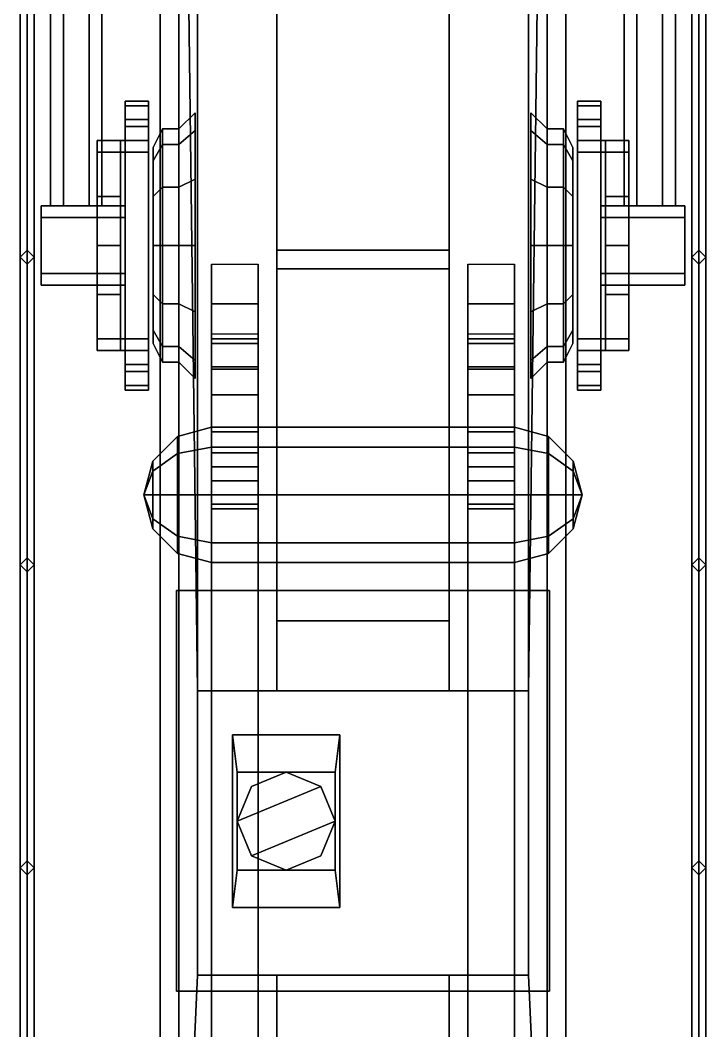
# Model space of a CAD drawing. Header units: millimetres. Extents: x -3 to 1.6, y -24 to 8.5.
# Drawn here: x -1.47 to 1.47, y -0.859 to 3.477 of the extents above; entities that cross this region are included whole.
import ezdxf

# ---------------------------------------------------------------- set-up
doc = ezdxf.new("R2010")
doc.units = ezdxf.units.MM
doc.layers.add('tmp', color=5, linetype='Continuous')
doc.layers.add('wheels', color=2, linetype='Continuous')

msp = doc.modelspace()

# ---------------------------------------------------------------- linework, layer by layer
for points in [[(-1.47, 7.26, 1.54), (-1.47, 7.26, 1.16), (-1.47, -7.25, 1.16), (-1.47, -7.25, 1.54)], [(-1.47, -7.25, 1.16), (-1.47, 7.26, 1.16), (1.47, 7.26, 1.16), (1.47, -7.25, 1.16)], [(-1.47, 7.26, 1.54), (-1.47, -2.4, 1.54), (-0.87, -2.4, 1.54), (-0.87, 6.92, 1.54)], [(0.87, -2.4, 1.54), (1.47, -2.4, 1.54), (1.47, 7.26, 1.54), (0.87, 6.92, 1.54)], [(1.47, -7.25, 1.16), (1.47, 7.26, 1.16), (1.47, 7.26, 1.54), (1.47, -7.25, 1.54)], [(-0.87, 6.66, 3.18), (-0.87, 4.56, 3.18), (-0.87, -2.4, 3.53), (-0.87, 6.92, 3.53)], [(-0.87, 6.92, 3.53), (-0.87, -2.4, 3.53), (-0.79, -2.4, 3.62), (-0.79, 6.92, 3.62)], [(-0.87, 4.56, 1.68), (-0.87, 6.66, 1.68), (-0.87, 6.92, 1.54), (-0.87, -2.4, 1.54)], [(-0.71, 0.6, 3.6314), (-0.79, 6.92, 3.62), (-0.79, -2.4, 3.62), (-0.71, -0.62, 3.6314)], [(-0.71, 6.18, 3.6314), (-0.79, 6.92, 3.62), (-0.71, 0.6, 3.6314), (-0.71, 5.05, 3.6314)], [(0.79, -2.4, 3.62), (0.79, 6.92, 3.62), (0.71, 0.6, 3.6314), (0.71, -0.62, 3.6314)], [(0.71, 0.6, 3.6314), (0.79, 6.92, 3.62), (0.71, 6.18, 3.6314), (0.71, 5.05, 3.6314)], [(0.79, -2.4, 3.62), (0.87, -2.4, 3.53), (0.87, 6.92, 3.53), (0.79, 6.92, 3.62)], [(0.87, 4.56, 1.68), (0.87, -2.4, 1.54), (0.87, 6.92, 1.54), (0.87, 6.66, 1.68)], [(0.87, 4.56, 3.18), (0.87, 6.66, 3.18), (0.87, 6.92, 3.53), (0.87, -2.4, 3.53)], [(-0.37, 0.6, 3.68), (-0.37, 5.05, 3.68), (-0.71, 5.05, 3.6314), (-0.71, 0.6, 3.6314)], [(0.71, 0.6, 3.6314), (0.71, 5.05, 3.6314), (0.37, 5.05, 3.68), (0.37, 0.6, 3.68)], [(-0.87, 4.56, 3.18), (-0.87, 4.56, 1.68), (-0.87, -2.4, 1.54), (-0.87, -2.4, 3.53)], [(0.87, -2.4, 3.53), (0.87, -2.4, 1.54), (0.87, 4.56, 1.68), (0.87, 4.56, 3.18)], [(0.37, 2.49, 3.71), (0.37, 4.14, 3.71), (-0.37, 4.14, 3.71), (-0.37, 2.49, 3.71)], [(-0.37, 4.14, 3.71), (-0.37, 4.14, 3.68), (-0.37, 2.49, 3.68), (-0.37, 2.49, 3.71)], [(0.37, 2.49, 3.68), (0.37, 4.14, 3.68), (0.37, 4.14, 3.71), (0.37, 2.49, 3.71)], [(-0.37, 2.49, 3.71), (-0.37, 2.49, 3.68), (0.37, 2.49, 3.68), (0.37, 2.49, 3.71)], [(0.37, 2.41, 3.68), (0.37, 2.49, 3.68), (-0.37, 2.49, 3.68), (-0.37, 2.41, 3.68)], [(-0.65, 2.13, 1.16), (-0.65, 2.43, 1.16), (-0.65, 2.26, 1.06), (-0.65, 2.11, 1.13)], [(-0.65, 2.26, 1.06), (-0.65, 2.43, 1.16), (-0.45, 2.43, 1.16), (-0.45, 2.26, 1.06)], [(-0.45, 2.26, 1.06), (-0.45, 2.43, 1.16), (-0.45, 2.13, 1.16), (-0.45, 2.11, 1.13)], [(0.45, 2.13, 1.16), (0.45, 2.43, 1.16), (0.45, 2.26, 1.06), (0.45, 2.11, 1.13)], [(0.45, 2.26, 1.06), (0.45, 2.43, 1.16), (0.65, 2.43, 1.16), (0.65, 2.26, 1.06)], [(0.65, 2.26, 1.06), (0.65, 2.43, 1.16), (0.65, 2.13, 1.16), (0.65, 2.11, 1.13)], [(0.37, 2.41, 3.71), (0.37, 2.41, 3.68), (-0.37, 2.41, 3.68), (-0.37, 2.41, 3.71)], [(-0.37, 2.41, 3.71), (-0.37, 2.41, 3.68), (-0.37, 0.9, 3.68), (-0.37, 0.9, 3.71)], [(0.37, 0.9, 3.71), (0.37, 2.41, 3.71), (-0.37, 2.41, 3.71), (-0.37, 0.9, 3.71)], [(0.37, 0.9, 3.68), (0.37, 2.41, 3.68), (0.37, 2.41, 3.71), (0.37, 0.9, 3.71)], [(-0.65, 2.11, 1.13), (-0.65, 2.26, 1.06), (-0.65, 2.09, 1.04), (-0.65, 1.99, 1.11)], [(-0.65, 2.09, 1.04), (-0.65, 2.26, 1.06), (-0.45, 2.26, 1.06), (-0.45, 2.09, 1.04)], [(-0.45, 2.09, 1.04), (-0.45, 2.26, 1.06), (-0.45, 2.11, 1.13), (-0.45, 1.99, 1.11)], [(0.45, 2.11, 1.13), (0.45, 2.26, 1.06), (0.45, 2.09, 1.04), (0.45, 1.99, 1.11)], [(0.45, 2.09, 1.04), (0.45, 2.26, 1.06), (0.65, 2.26, 1.06), (0.65, 2.09, 1.04)], [(0.65, 2.09, 1.04), (0.65, 2.26, 1.06), (0.65, 2.11, 1.13), (0.65, 1.99, 1.11)], [(-0.45, 2.11, 1.13), (-0.45, 2.13, 1.16), (-0.65, 2.13, 1.16), (-0.65, 2.11, 1.13)], [(0.65, 2.11, 1.13), (0.65, 2.13, 1.16), (0.45, 2.13, 1.16), (0.45, 2.11, 1.13)], [(-0.45, 1.99, 1.11), (-0.45, 2.11, 1.13), (-0.65, 2.11, 1.13), (-0.65, 1.99, 1.11)], [(-0.65, 1.99, 1.11), (-0.65, 2.09, 1.04), (-0.65, 1.98, 0.95), (-0.65, 1.87, 0.99)], [(-0.65, 1.98, 0.95), (-0.65, 2.09, 1.04), (-0.45, 2.09, 1.04), (-0.45, 1.98, 0.95)], [(-0.45, 1.98, 0.95), (-0.45, 2.09, 1.04), (-0.45, 1.99, 1.11), (-0.45, 1.87, 0.99)], [(0.65, 1.99, 1.11), (0.65, 2.11, 1.13), (0.45, 2.11, 1.13), (0.45, 1.99, 1.11)], [(0.45, 1.99, 1.11), (0.45, 2.09, 1.04), (0.45, 1.98, 0.95), (0.45, 1.87, 0.99)], [(0.45, 1.98, 0.95), (0.45, 2.09, 1.04), (0.65, 2.09, 1.04), (0.65, 1.98, 0.95)], [(0.65, 1.98, 0.95), (0.65, 2.09, 1.04), (0.65, 1.99, 1.11), (0.65, 1.87, 0.99)], [(-0.45, 1.87, 0.99), (-0.45, 1.99, 1.11), (-0.65, 1.99, 1.11), (-0.65, 1.87, 0.99)], [(-0.65, 1.87, 0.99), (-0.65, 1.98, 0.95), (-0.65, 1.71, 0.48), (-0.65, 1.62, 0.55)], [(-0.65, 1.71, 0.48), (-0.65, 1.98, 0.95), (-0.45, 1.98, 0.95), (-0.45, 1.71, 0.48)], [(-0.45, 1.71, 0.48), (-0.45, 1.98, 0.95), (-0.45, 1.87, 0.99), (-0.45, 1.62, 0.55)], [(0.65, 1.87, 0.99), (0.65, 1.99, 1.11), (0.45, 1.99, 1.11), (0.45, 1.87, 0.99)], [(0.45, 1.71, 0.48), (0.45, 1.98, 0.95), (0.65, 1.98, 0.95), (0.65, 1.71, 0.48)], [(0.45, 1.87, 0.99), (0.45, 1.98, 0.95), (0.45, 1.71, 0.48), (0.45, 1.62, 0.55)], [(0.65, 1.71, 0.48), (0.65, 1.98, 0.95), (0.65, 1.87, 0.99), (0.65, 1.62, 0.55)], [(-0.45, 1.62, 0.55), (-0.45, 1.87, 0.99), (-0.65, 1.87, 0.99), (-0.65, 1.62, 0.55)], [(0.65, 1.62, 0.55), (0.65, 1.87, 0.99), (0.45, 1.87, 0.99), (0.45, 1.62, 0.55)], [(-0.9011, 1.585, 0.85), (-0.795, 1.6911, 0.85), (-0.795, 1.6176, 0.6724), (-0.9011, 1.5425, 0.7475)], [(-0.9011, 1.5425, 0.9525), (-0.795, 1.6176, 1.0276), (-0.795, 1.6911, 0.85), (-0.9011, 1.585, 0.85)], [(-0.795, 1.6911, 0.85), (-0.65, 1.73, 0.85), (-0.65, 1.6451, 0.6449), (-0.795, 1.6176, 0.6724)], [(-0.795, 1.6176, 1.0276), (-0.65, 1.6451, 1.0551), (-0.65, 1.73, 0.85), (-0.795, 1.6911, 0.85)], [(-0.65, 1.73, 0.85), (-0.65, 1.6451, 1.0551), (0.65, 1.6451, 1.0551), (0.65, 1.73, 0.85)], [(-0.65, 1.6451, 0.6449), (-0.65, 1.73, 0.85), (0.65, 1.73, 0.85), (0.65, 1.6451, 0.6449)], [(-0.65, 1.62, 0.55), (-0.65, 1.71, 0.48), (-0.65, 1.56, 0.34), (-0.65, 1.5, 0.44)], [(-0.65, 1.56, 0.34), (-0.65, 1.71, 0.48), (-0.45, 1.71, 0.48), (-0.45, 1.56, 0.34)], [(-0.45, 1.56, 0.34), (-0.45, 1.71, 0.48), (-0.45, 1.62, 0.55), (-0.45, 1.5, 0.44)], [(0.45, 1.56, 0.34), (0.45, 1.71, 0.48), (0.65, 1.71, 0.48), (0.65, 1.56, 0.34)], [(0.45, 1.62, 0.55), (0.45, 1.71, 0.48), (0.45, 1.56, 0.34), (0.45, 1.5, 0.44)], [(0.795, 1.6176, 0.6724), (0.65, 1.6451, 0.6449), (0.65, 1.73, 0.85), (0.795, 1.6911, 0.85)], [(0.795, 1.6911, 0.85), (0.65, 1.73, 0.85), (0.65, 1.6451, 1.0551), (0.795, 1.6176, 1.0276)], [(0.65, 1.56, 0.34), (0.65, 1.71, 0.48), (0.65, 1.62, 0.55), (0.65, 1.5, 0.44)], [(0.9011, 1.5425, 0.7475), (0.795, 1.6176, 0.6724), (0.795, 1.6911, 0.85), (0.9011, 1.585, 0.85)], [(0.9011, 1.585, 0.85), (0.795, 1.6911, 0.85), (0.795, 1.6176, 1.0276), (0.9011, 1.5425, 0.9525)], [(-0.9011, 1.5425, 0.7475), (-0.795, 1.6176, 0.6724), (-0.795, 1.44, 0.5989), (-0.9011, 1.44, 0.705)], [(-0.9011, 1.44, 0.995), (-0.795, 1.44, 1.1011), (-0.795, 1.6176, 1.0276), (-0.9011, 1.5425, 0.9525)], [(-0.795, 1.6176, 0.6724), (-0.65, 1.6451, 0.6449), (-0.65, 1.44, 0.56), (-0.795, 1.44, 0.5989)], [(-0.795, 1.44, 1.1011), (-0.65, 1.44, 1.14), (-0.65, 1.6451, 1.0551), (-0.795, 1.6176, 1.0276)], [(-0.65, 1.6451, 1.0551), (-0.65, 1.44, 1.14), (0.65, 1.44, 1.14), (0.65, 1.6451, 1.0551)], [(-0.65, 1.44, 0.56), (-0.65, 1.6451, 0.6449), (0.65, 1.6451, 0.6449), (0.65, 1.44, 0.56)], [(-0.45, 1.5, 0.44), (-0.45, 1.62, 0.55), (-0.65, 1.62, 0.55), (-0.65, 1.5, 0.44)], [(0.65, 1.5, 0.44), (0.65, 1.62, 0.55), (0.45, 1.62, 0.55), (0.45, 1.5, 0.44)], [(0.795, 1.44, 0.5989), (0.65, 1.44, 0.56), (0.65, 1.6451, 0.6449), (0.795, 1.6176, 0.6724)], [(0.795, 1.6176, 1.0276), (0.65, 1.6451, 1.0551), (0.65, 1.44, 1.14), (0.795, 1.44, 1.1011)], [(0.9011, 1.44, 0.705), (0.795, 1.44, 0.5989), (0.795, 1.6176, 0.6724), (0.9011, 1.5425, 0.7475)], [(0.9011, 1.5425, 0.9525), (0.795, 1.6176, 1.0276), (0.795, 1.44, 1.1011), (0.9011, 1.44, 0.995)], [(-0.94, 1.44, 0.85), (-0.9011, 1.585, 0.85), (-0.9011, 1.5425, 0.7475), (-0.94, 1.44, 0.85)], [(-0.94, 1.44, 0.85), (-0.9011, 1.5425, 0.9525), (-0.9011, 1.585, 0.85), (-0.94, 1.44, 0.85)], [(0.94, 1.44, 0.85), (0.9011, 1.5425, 0.7475), (0.9011, 1.585, 0.85), (0.94, 1.44, 0.85)], [(0.94, 1.44, 0.85), (0.9011, 1.585, 0.85), (0.9011, 1.5425, 0.9525), (0.94, 1.44, 0.85)], [(-0.94, 1.44, 0.85), (-0.9011, 1.5425, 0.7475), (-0.9011, 1.44, 0.705), (-0.94, 1.44, 0.85)], [(-0.94, 1.44, 0.85), (-0.9011, 1.44, 0.995), (-0.9011, 1.5425, 0.9525), (-0.94, 1.44, 0.85)], [(-0.65, 1.5, 0.44), (-0.65, 1.56, 0.34), (-0.65, 1.4, 0.28), (-0.65, 1.38, 0.38)], [(-0.65, 1.4, 0.28), (-0.65, 1.56, 0.34), (-0.45, 1.56, 0.34), (-0.45, 1.4, 0.28)], [(-0.45, 1.4, 0.28), (-0.45, 1.56, 0.34), (-0.45, 1.5, 0.44), (-0.45, 1.38, 0.38)], [(0.45, 1.5, 0.44), (0.45, 1.56, 0.34), (0.45, 1.4, 0.28), (0.45, 1.38, 0.38)], [(0.45, 1.4, 0.28), (0.45, 1.56, 0.34), (0.65, 1.56, 0.34), (0.65, 1.4, 0.28)], [(0.65, 1.4, 0.28), (0.65, 1.56, 0.34), (0.65, 1.5, 0.44), (0.65, 1.38, 0.38)], [(0.94, 1.44, 0.85), (0.9011, 1.44, 0.705), (0.9011, 1.5425, 0.7475), (0.94, 1.44, 0.85)], [(0.94, 1.44, 0.85), (0.9011, 1.5425, 0.9525), (0.9011, 1.44, 0.995), (0.94, 1.44, 0.85)], [(-0.45, 1.38, 0.38), (-0.45, 1.5, 0.44), (-0.65, 1.5, 0.44), (-0.65, 1.38, 0.38)], [(0.65, 1.38, 0.38), (0.65, 1.5, 0.44), (0.45, 1.5, 0.44), (0.45, 1.38, 0.38)], [(-0.94, 1.44, 0.85), (-0.9011, 1.44, 0.705), (-0.9011, 1.3375, 0.7475), (-0.94, 1.44, 0.85)], [(-0.94, 1.44, 0.85), (-0.9011, 1.3375, 0.7475), (-0.9011, 1.295, 0.85), (-0.94, 1.44, 0.85)], [(-0.94, 1.44, 0.85), (-0.9011, 1.295, 0.85), (-0.9011, 1.3375, 0.9525), (-0.94, 1.44, 0.85)], [(-0.94, 1.44, 0.85), (-0.9011, 1.3375, 0.9525), (-0.9011, 1.44, 0.995), (-0.94, 1.44, 0.85)], [(-0.9011, 1.44, 0.705), (-0.795, 1.44, 0.5989), (-0.795, 1.2624, 0.6724), (-0.9011, 1.3375, 0.7475)], [(-0.9011, 1.3375, 0.9525), (-0.795, 1.2624, 1.0276), (-0.795, 1.44, 1.1011), (-0.9011, 1.44, 0.995)], [(-0.795, 1.44, 0.5989), (-0.65, 1.44, 0.56), (-0.65, 1.2349, 0.6449), (-0.795, 1.2624, 0.6724)], [(-0.795, 1.2624, 1.0276), (-0.65, 1.2349, 1.0551), (-0.65, 1.44, 1.14), (-0.795, 1.44, 1.1011)], [(-0.65, 1.44, 1.14), (-0.65, 1.2349, 1.0551), (0.65, 1.2349, 1.0551), (0.65, 1.44, 1.14)], [(-0.65, 1.2349, 0.6449), (-0.65, 1.44, 0.56), (0.65, 1.44, 0.56), (0.65, 1.2349, 0.6449)], [(0.795, 1.2624, 0.6724), (0.65, 1.2349, 0.6449), (0.65, 1.44, 0.56), (0.795, 1.44, 0.5989)], [(0.795, 1.44, 1.1011), (0.65, 1.44, 1.14), (0.65, 1.2349, 1.0551), (0.795, 1.2624, 1.0276)], [(0.9011, 1.3375, 0.7475), (0.795, 1.2624, 0.6724), (0.795, 1.44, 0.5989), (0.9011, 1.44, 0.705)], [(0.9011, 1.44, 0.995), (0.795, 1.44, 1.1011), (0.795, 1.2624, 1.0276), (0.9011, 1.3375, 0.9525)], [(0.94, 1.44, 0.85), (0.9011, 1.295, 0.85), (0.9011, 1.3375, 0.7475), (0.94, 1.44, 0.85)], [(0.94, 1.44, 0.85), (0.9011, 1.3375, 0.7475), (0.9011, 1.44, 0.705), (0.94, 1.44, 0.85)], [(0.94, 1.44, 0.85), (0.9011, 1.44, 0.995), (0.9011, 1.3375, 0.9525), (0.94, 1.44, 0.85)], [(0.94, 1.44, 0.85), (0.9011, 1.3375, 0.9525), (0.9011, 1.295, 0.85), (0.94, 1.44, 0.85)], [(-0.65, 1.38, 0.38), (-0.65, 1.4, 0.28), (-0.65, -1.3, 0.28), (-0.65, -1.28, 0.38)], [(-0.65, -1.3, 0.28), (-0.65, 1.4, 0.28), (-0.45, 1.4, 0.28), (-0.45, -1.3, 0.28)], [(-0.45, -1.3, 0.28), (-0.45, 1.4, 0.28), (-0.45, 1.38, 0.38), (-0.45, -1.28, 0.38)], [(0.45, 1.38, 0.38), (0.45, 1.4, 0.28), (0.45, -1.3, 0.28), (0.45, -1.28, 0.38)], [(0.45, -1.3, 0.28), (0.45, 1.4, 0.28), (0.65, 1.4, 0.28), (0.65, -1.3, 0.28)], [(0.65, -1.3, 0.28), (0.65, 1.4, 0.28), (0.65, 1.38, 0.38), (0.65, -1.28, 0.38)], [(-0.45, -1.28, 0.38), (-0.45, 1.38, 0.38), (-0.65, 1.38, 0.38), (-0.65, -1.28, 0.38)], [(0.65, -1.28, 0.38), (0.65, 1.38, 0.38), (0.45, 1.38, 0.38), (0.45, -1.28, 0.38)], [(-0.9011, 1.3375, 0.7475), (-0.795, 1.2624, 0.6724), (-0.795, 1.1889, 0.85), (-0.9011, 1.295, 0.85)], [(-0.9011, 1.295, 0.85), (-0.795, 1.1889, 0.85), (-0.795, 1.2624, 1.0276), (-0.9011, 1.3375, 0.9525)], [(0.9011, 1.295, 0.85), (0.795, 1.1889, 0.85), (0.795, 1.2624, 0.6724), (0.9011, 1.3375, 0.7475)], [(0.9011, 1.3375, 0.9525), (0.795, 1.2624, 1.0276), (0.795, 1.1889, 0.85), (0.9011, 1.295, 0.85)], [(-0.795, 1.2624, 0.6724), (-0.65, 1.2349, 0.6449), (-0.65, 1.15, 0.85), (-0.795, 1.1889, 0.85)], [(-0.795, 1.1889, 0.85), (-0.65, 1.15, 0.85), (-0.65, 1.2349, 1.0551), (-0.795, 1.2624, 1.0276)], [(0.795, 1.1889, 0.85), (0.65, 1.15, 0.85), (0.65, 1.2349, 0.6449), (0.795, 1.2624, 0.6724)], [(0.795, 1.2624, 1.0276), (0.65, 1.2349, 1.0551), (0.65, 1.15, 0.85), (0.795, 1.1889, 0.85)], [(-0.65, 1.2349, 1.0551), (-0.65, 1.15, 0.85), (0.65, 1.15, 0.85), (0.65, 1.2349, 1.0551)], [(-0.65, 1.15, 0.85), (-0.65, 1.2349, 0.6449), (0.65, 1.2349, 0.6449), (0.65, 1.15, 0.85)], [(-0.8, 1.03, 1.16), (-0.8, 1.03, 0.38), (-0.8, -0.69, 0.38), (-0.8, -0.69, 1.16)], [(0.8, 1.03, 1.16), (0.8, 1.03, 0.38), (-0.8, 1.03, 0.38), (-0.8, 1.03, 1.16)], [(-0.8, -0.69, 0.38), (-0.8, 1.03, 0.38), (0.8, 1.03, 0.38), (0.8, -0.69, 0.38)], [(0.8, -0.69, 0.38), (0.8, 1.03, 0.38), (0.8, 1.03, 1.16), (0.8, -0.69, 1.16)], [(0.37, 0.6, 3.68), (0.37, 0.9, 3.68), (-0.37, 0.9, 3.68), (-0.37, 0.6, 3.68)], [(-0.37, 0.9, 3.71), (-0.37, 0.9, 3.68), (0.37, 0.9, 3.68), (0.37, 0.9, 3.71)], [(-0.71, 0.6, 3.73), (-0.71, 0.6, 3.6314), (-0.71, -0.62, 3.6314), (-0.71, -0.62, 3.73)], [(0.71, 0.6, 3.73), (0.37, 0.6, 3.68), (-0.37, 0.6, 3.68), (-0.71, 0.6, 3.73)], [(0.71, -0.62, 3.73), (0.71, 0.6, 3.73), (-0.71, 0.6, 3.73), (-0.71, -0.62, 3.73)], [(-0.37, 0.6, 3.68), (-0.37, 0.6, 3.68), (-0.71, 0.6, 3.6314), (-0.71, 0.6, 3.73)], [(0.71, 0.6, 3.6314), (0.71, 0.6, 3.6314), (0.37, 0.6, 3.68), (0.71, 0.6, 3.73)], [(0.71, -0.62, 3.6314), (0.71, 0.6, 3.6314), (0.71, 0.6, 3.73), (0.71, -0.62, 3.73)], [(-0.1, 0.41, 3.79), (-0.1, 0.41, 3.73), (-0.56, 0.41, 3.73), (-0.56, 0.41, 3.79)], [(-0.56, 0.41, 3.79), (-0.56, 0.41, 3.73), (-0.56, -0.33, 3.73), (-0.56, -0.33, 3.79)], [(-0.12, 0.25, 4.01), (-0.1, 0.41, 3.79), (-0.56, 0.41, 3.79), (-0.54, 0.25, 4.01)], [(-0.54, 0.25, 4.01), (-0.56, 0.41, 3.79), (-0.56, -0.33, 3.79), (-0.54, -0.17, 4.01)], [(-0.1, -0.33, 3.79), (-0.1, 0.41, 3.79), (-0.12, 0.25, 4.01), (-0.12, -0.17, 4.01)], [(-0.1, -0.33, 3.73), (-0.1, 0.41, 3.73), (-0.1, 0.41, 3.79), (-0.1, -0.33, 3.79)], [(-0.12, -0.17, 4.01), (-0.12, 0.25, 4.01), (-0.54, 0.25, 4.01), (-0.54, -0.17, 4.01)], [(-0.54, 0.04, 4.16), (-0.1815, 0.1885, 4.16), (-0.33, 0.25, 4.16), (-0.4785, 0.1885, 4.16)], [(-0.33, 0.25, 4.01), (-0.4785, 0.1885, 4.01), (-0.4785, 0.1885, 4.16), (-0.33, 0.25, 4.16)], [(-0.1815, 0.1885, 4.01), (-0.33, 0.25, 4.01), (-0.33, 0.25, 4.16), (-0.1815, 0.1885, 4.16)], [(-0.4785, 0.1885, 4.01), (-0.54, 0.04, 4.01), (-0.54, 0.04, 4.16), (-0.4785, 0.1885, 4.16)], [(-0.4785, -0.1085, 4.16), (-0.12, 0.04, 4.16), (-0.1815, 0.1885, 4.16), (-0.54, 0.04, 4.16)], [(-0.12, 0.04, 4.01), (-0.1815, 0.1885, 4.01), (-0.1815, 0.1885, 4.16), (-0.12, 0.04, 4.16)], [(-0.54, 0.04, 4.01), (-0.4785, -0.1085, 4.01), (-0.4785, -0.1085, 4.16), (-0.54, 0.04, 4.16)], [(-0.33, -0.17, 4.16), (-0.1815, -0.1085, 4.16), (-0.12, 0.04, 4.16), (-0.4785, -0.1085, 4.16)], [(-0.1815, -0.1085, 4.01), (-0.12, 0.04, 4.01), (-0.12, 0.04, 4.16), (-0.1815, -0.1085, 4.16)], [(-0.4785, -0.1085, 4.01), (-0.33, -0.17, 4.01), (-0.33, -0.17, 4.16), (-0.4785, -0.1085, 4.16)], [(-0.33, -0.17, 4.01), (-0.1815, -0.1085, 4.01), (-0.1815, -0.1085, 4.16), (-0.33, -0.17, 4.16)], [(-0.54, -0.17, 4.01), (-0.56, -0.33, 3.79), (-0.1, -0.33, 3.79), (-0.12, -0.17, 4.01)], [(-0.56, -0.33, 3.79), (-0.56, -0.33, 3.73), (-0.1, -0.33, 3.73), (-0.1, -0.33, 3.79)], [(-0.79, -2.4, 3.62), (-0.37, -2.4, 3.68), (-0.37, -0.62, 3.68), (-0.71, -0.62, 3.6314)], [(-0.71, -0.62, 3.73), (-0.37, -0.62, 3.68), (0.37, -0.62, 3.68), (0.71, -0.62, 3.73)], [(-0.37, -0.62, 3.68), (-0.37, -2.4, 3.68), (0.37, -2.4, 3.68), (0.37, -0.62, 3.68)], [(0.37, -0.62, 3.68), (0.37, -2.4, 3.68), (0.79, -2.4, 3.62), (0.71, -0.62, 3.6314)], [(0.71, -0.62, 3.73), (0.37, -0.62, 3.68), (0.71, -0.62, 3.6314)], [(-0.8, -0.69, 1.16), (-0.8, -0.69, 0.38), (0.8, -0.69, 0.38), (0.8, -0.69, 1.16)]]:
    msp.add_3dface(points)
at = {"layer": 'tmp'}
for points in [[(-1.47, -2.06, 2.4), (-1.44, -2.06, 2.43), (-1.44, 7.26, 2.43), (-1.47, 7.23, 2.4)], [(-1.44, -2.06, 2.43), (-1.41, -2.06, 2.4), (-1.41, 7.23, 2.4), (-1.44, 7.26, 2.43)], [(1.41, -2.06, 2.4), (1.44, -2.06, 2.43), (1.44, 7.26, 2.43), (1.41, 7.23, 2.4)], [(1.44, -2.06, 2.43), (1.47, -2.06, 2.4), (1.47, 7.23, 2.4), (1.44, 7.26, 2.43)], [(-1.44, -2.06, 2.37), (-1.47, -2.06, 2.4), (-1.47, 7.23, 2.4), (-1.44, 7.2, 2.37)], [(-1.41, -2.06, 2.4), (-1.44, -2.06, 2.37), (-1.44, 7.2, 2.37), (-1.41, 7.23, 2.4)], [(1.44, -2.06, 2.37), (1.41, -2.06, 2.4), (1.41, 7.23, 2.4), (1.44, 7.2, 2.37)], [(1.47, -2.06, 2.4), (1.44, -2.06, 2.37), (1.44, 7.2, 2.37), (1.47, 7.23, 2.4)], [(-1.34, 4.25, 0.54), (-1.285, 4.25, 0.4447), (-1.285, 2.68, 0.4447), (-1.34, 2.68, 0.54)], [(-1.285, 4.25, 0.6353), (-1.34, 4.25, 0.54), (-1.34, 2.68, 0.54), (-1.285, 2.68, 0.6353)], [(-1.285, 4.25, 0.4447), (-1.175, 4.25, 0.4447), (-1.175, 2.68, 0.4447), (-1.285, 2.68, 0.4447)], [(-1.175, 4.25, 0.6353), (-1.285, 4.25, 0.6353), (-1.285, 2.68, 0.6353), (-1.175, 2.68, 0.6353)], [(-1.175, 4.25, 0.4447), (-1.12, 4.25, 0.54), (-1.12, 2.68, 0.54), (-1.175, 2.68, 0.4447)], [(-1.12, 4.25, 0.54), (-1.175, 4.25, 0.6353), (-1.175, 2.68, 0.6353), (-1.12, 2.68, 0.54)], [(1.175, 4.25, 0.6353), (1.12, 4.25, 0.54), (1.12, 2.68, 0.54), (1.175, 2.68, 0.6353)], [(1.12, 4.25, 0.54), (1.175, 4.25, 0.4447), (1.175, 2.68, 0.4447), (1.12, 2.68, 0.54)], [(1.285, 4.25, 0.6353), (1.175, 4.25, 0.6353), (1.175, 2.68, 0.6353), (1.285, 2.68, 0.6353)], [(1.175, 4.25, 0.4447), (1.285, 4.25, 0.4447), (1.285, 2.68, 0.4447), (1.175, 2.68, 0.4447)], [(1.34, 4.25, 0.54), (1.285, 4.25, 0.6353), (1.285, 2.68, 0.6353), (1.34, 2.68, 0.54)], [(1.285, 4.25, 0.4447), (1.34, 4.25, 0.54), (1.34, 2.68, 0.54), (1.285, 2.68, 0.4447)], [(-1.02, 1.89, 0.31), (-1.02, 1.97, 0.39), (-1.02, 3.05, 0.39), (-1.02, 3.13, 0.31)], [(-0.92, 3.13, 0.67), (-0.92, 3.13, 0.31), (-1.02, 3.13, 0.31), (-1.02, 3.13, 0.67)], [(-1.02, 3.13, 0.31), (-1.02, 3.05, 0.39), (-1.02, 3.05, 0.66), (-1.02, 3.13, 0.67)], [(-0.92, 3.13, 0.31), (-0.92, 1.89, 0.31), (-1.02, 1.89, 0.31), (-1.02, 3.13, 0.31)], [(-0.92, 3.11, 0.84), (-0.92, 3.13, 0.67), (-1.02, 3.13, 0.67), (-1.02, 3.11, 0.84)], [(-1.02, 3.13, 0.67), (-1.02, 3.05, 0.66), (-1.02, 3.05, 0.78), (-1.02, 3.11, 0.84)], [(-0.92, 3.13, 0.31), (-0.92, 3.05, 0.39), (-0.92, 1.97, 0.39), (-0.92, 1.89, 0.31)], [(-0.92, 3.05, 0.66), (-0.92, 3.05, 0.39), (-0.92, 3.13, 0.31), (-0.92, 3.13, 0.67)], [(-0.92, 3.05, 0.78), (-0.92, 3.05, 0.66), (-0.92, 3.13, 0.67), (-0.92, 3.11, 0.84)], [(1.02, 3.13, 0.67), (1.02, 3.13, 0.31), (0.92, 3.13, 0.31), (0.92, 3.13, 0.67)], [(0.92, 3.13, 0.31), (0.92, 3.05, 0.39), (0.92, 3.05, 0.66), (0.92, 3.13, 0.67)], [(0.92, 1.89, 0.31), (0.92, 1.97, 0.39), (0.92, 3.05, 0.39), (0.92, 3.13, 0.31)], [(0.92, 1.89, 0.31), (0.92, 3.13, 0.31), (1.02, 3.13, 0.31), (1.02, 1.89, 0.31)], [(1.02, 3.11, 0.84), (1.02, 3.13, 0.67), (0.92, 3.13, 0.67), (0.92, 3.11, 0.84)], [(0.92, 3.13, 0.67), (0.92, 3.05, 0.66), (0.92, 3.05, 0.78), (0.92, 3.11, 0.84)], [(1.02, 3.05, 0.66), (1.02, 3.05, 0.39), (1.02, 3.13, 0.31), (1.02, 3.13, 0.67)], [(1.02, 3.13, 0.31), (1.02, 3.05, 0.39), (1.02, 1.97, 0.39), (1.02, 1.89, 0.31)], [(1.02, 3.05, 0.78), (1.02, 3.05, 0.66), (1.02, 3.13, 0.67), (1.02, 3.11, 0.84)], [(-1.02, 3.11, 0.84), (-1.02, 3.05, 0.78), (-1.02, 2.96, 0.83), (-1.02, 3.02, 0.92)], [(-0.92, 3.02, 0.92), (-0.92, 3.11, 0.84), (-1.02, 3.11, 0.84), (-1.02, 3.02, 0.92)], [(-0.92, 2.96, 0.83), (-0.92, 3.05, 0.78), (-0.92, 3.11, 0.84), (-0.92, 3.02, 0.92)], [(1.02, 3.02, 0.92), (1.02, 3.11, 0.84), (0.92, 3.11, 0.84), (0.92, 3.02, 0.92)], [(0.92, 3.11, 0.84), (0.92, 3.05, 0.78), (0.92, 2.96, 0.83), (0.92, 3.02, 0.92)], [(1.02, 2.96, 0.83), (1.02, 3.05, 0.78), (1.02, 3.11, 0.84), (1.02, 3.02, 0.92)], [(-1.02, 3.05, 0.66), (-1.02, 3.05, 0.39), (-0.92, 3.05, 0.39), (-0.92, 3.05, 0.66)], [(-1.02, 3.05, 0.78), (-1.02, 3.05, 0.66), (-0.92, 3.05, 0.66), (-0.92, 3.05, 0.78)], [(-1.02, 2.96, 0.83), (-1.02, 3.05, 0.78), (-0.92, 3.05, 0.78), (-0.92, 2.96, 0.83)], [(-0.92, 1.97, 0.39), (-0.92, 3.05, 0.39), (-1.02, 3.05, 0.39), (-1.02, 1.97, 0.39)], [(0.92, 2.96, 0.83), (0.92, 3.05, 0.78), (1.02, 3.05, 0.78), (1.02, 2.96, 0.83)], [(0.92, 3.05, 0.78), (0.92, 3.05, 0.66), (1.02, 3.05, 0.66), (1.02, 3.05, 0.78)], [(0.92, 3.05, 0.66), (0.92, 3.05, 0.39), (1.02, 3.05, 0.39), (1.02, 3.05, 0.66)], [(0.92, 3.05, 0.39), (0.92, 1.97, 0.39), (1.02, 1.97, 0.39), (1.02, 3.05, 0.39)], [(-1.02, 3.02, 0.92), (-1.02, 2, 0.92), (-0.92, 2, 0.92), (-0.92, 3.02, 0.92)], [(-1.02, 2.06, 0.83), (-1.02, 2, 0.92), (-1.02, 3.02, 0.92), (-1.02, 2.96, 0.83)], [(-0.92, 3.02, 0.92), (-0.92, 2, 0.92), (-0.92, 2.06, 0.83), (-0.92, 2.96, 0.83)], [(1.02, 2, 0.92), (1.02, 3.02, 0.92), (0.92, 3.02, 0.92), (0.92, 2, 0.92)], [(0.92, 2, 0.92), (0.92, 3.02, 0.92), (0.92, 2.96, 0.83), (0.92, 2.06, 0.83)], [(1.02, 2.96, 0.83), (1.02, 3.02, 0.92), (1.02, 2, 0.92), (1.02, 2.06, 0.83)], [(-1.02, 2.96, 0.39), (-1.14, 2.96, 0.78), (-1.04, 2.96, 0.78), (-0.92, 2.96, 0.39)], [(-1.02, 2.91, 0.39), (-1.14, 2.91, 0.69), (-1.14, 2.96, 0.78), (-1.02, 2.96, 0.39)], [(-1.14, 2.96, 0.78), (-1.14, 2.72, 0.9), (-1.04, 2.72, 0.9), (-1.04, 2.96, 0.78)], [(-1.14, 2.72, 0.76), (-1.14, 2.72, 0.9), (-1.14, 2.96, 0.78), (-1.14, 2.91, 0.69)], [(-1.04, 2.96, 0.78), (-1.04, 2.91, 0.69), (-0.92, 2.91, 0.39), (-0.92, 2.96, 0.39)], [(-1.04, 2.96, 0.78), (-1.04, 2.72, 0.9), (-1.04, 2.72, 0.76), (-1.04, 2.91, 0.69)], [(-0.92, 2.96, 0.83), (-0.92, 2.06, 0.83), (-1.02, 2.06, 0.83), (-1.02, 2.96, 0.83)], [(1.04, 2.91, 0.69), (1.04, 2.96, 0.78), (0.92, 2.96, 0.39), (0.92, 2.91, 0.39)], [(0.92, 2.96, 0.39), (1.04, 2.96, 0.78), (1.14, 2.96, 0.78), (1.02, 2.96, 0.39)], [(0.92, 2.06, 0.83), (0.92, 2.96, 0.83), (1.02, 2.96, 0.83), (1.02, 2.06, 0.83)], [(1.02, 2.96, 0.39), (1.14, 2.96, 0.78), (1.14, 2.91, 0.69), (1.02, 2.91, 0.39)], [(1.04, 2.72, 0.76), (1.04, 2.72, 0.9), (1.04, 2.96, 0.78), (1.04, 2.91, 0.69)], [(1.04, 2.96, 0.78), (1.04, 2.72, 0.9), (1.14, 2.72, 0.9), (1.14, 2.96, 0.78)], [(1.14, 2.96, 0.78), (1.14, 2.72, 0.9), (1.14, 2.72, 0.76), (1.14, 2.91, 0.69)], [(-1.04, 2.91, 0.69), (-1.04, 2.72, 0.76), (-1.14, 2.72, 0.76), (-1.14, 2.91, 0.69)], [(-0.92, 2.91, 0.39), (-1.04, 2.91, 0.69), (-1.14, 2.91, 0.69), (-1.02, 2.91, 0.39)], [(1.02, 2.91, 0.39), (1.14, 2.91, 0.69), (1.04, 2.91, 0.69), (0.92, 2.91, 0.39)], [(1.14, 2.91, 0.69), (1.14, 2.72, 0.76), (1.04, 2.72, 0.76), (1.04, 2.91, 0.69)], [(-1.04, 2.72, 0.76), (-1.04, 2.51, 0.79), (-1.14, 2.51, 0.79), (-1.14, 2.72, 0.76)], [(-1.14, 2.51, 0.79), (-1.14, 2.51, 0.94), (-1.14, 2.72, 0.9), (-1.14, 2.72, 0.76)], [(-1.14, 2.72, 0.9), (-1.14, 2.51, 0.94), (-1.04, 2.51, 0.94), (-1.04, 2.72, 0.9)], [(-1.04, 2.72, 0.9), (-1.04, 2.51, 0.94), (-1.04, 2.51, 0.79), (-1.04, 2.72, 0.76)], [(1.04, 2.72, 0.9), (1.04, 2.51, 0.94), (1.14, 2.51, 0.94), (1.14, 2.72, 0.9)], [(1.04, 2.51, 0.79), (1.04, 2.51, 0.94), (1.04, 2.72, 0.9), (1.04, 2.72, 0.76)], [(1.14, 2.72, 0.76), (1.14, 2.51, 0.79), (1.04, 2.51, 0.79), (1.04, 2.72, 0.76)], [(1.14, 2.72, 0.9), (1.14, 2.51, 0.94), (1.14, 2.51, 0.79), (1.14, 2.72, 0.76)], [(-1.38, 2.34, 0.43), (-1.38, 2.68, 0.43), (-1.02, 2.68, 0.43), (-1.02, 2.34, 0.43)], [(-1.38, 2.39, 0.75), (-1.38, 2.63, 0.75), (-1.38, 2.68, 0.69), (-1.38, 2.34, 0.69)], [(-1.38, 2.34, 0.69), (-1.38, 2.68, 0.69), (-1.38, 2.68, 0.43), (-1.38, 2.34, 0.43)], [(-1.38, 2.68, 0.69), (-1.38, 2.63, 0.75), (-1.02, 2.63, 0.75), (-1.02, 2.68, 0.69)], [(-1.38, 2.68, 0.43), (-1.38, 2.68, 0.69), (-1.02, 2.68, 0.69), (-1.02, 2.68, 0.43)], [(1.38, 2.68, 0.43), (1.38, 2.34, 0.43), (1.02, 2.34, 0.43), (1.02, 2.68, 0.43)], [(1.02, 2.68, 0.69), (1.02, 2.63, 0.75), (1.38, 2.63, 0.75), (1.38, 2.68, 0.69)], [(1.02, 2.68, 0.43), (1.02, 2.68, 0.69), (1.38, 2.68, 0.69), (1.38, 2.68, 0.43)], [(1.38, 2.68, 0.69), (1.38, 2.34, 0.69), (1.38, 2.34, 0.43), (1.38, 2.68, 0.43)], [(1.38, 2.63, 0.75), (1.38, 2.39, 0.75), (1.38, 2.34, 0.69), (1.38, 2.68, 0.69)], [(-1.02, 2.39, 0.75), (-1.02, 2.63, 0.75), (-1.38, 2.63, 0.75), (-1.38, 2.39, 0.75)], [(1.02, 2.63, 0.75), (1.02, 2.39, 0.75), (1.38, 2.39, 0.75), (1.38, 2.63, 0.75)], [(-1.47, 2.46, 2.4), (-1.44, 2.49, 2.37), (-1.44, 2.49, 1.54), (-1.47, 2.46, 1.54)], [(-1.44, 2.49, 2.37), (-1.41, 2.46, 2.4), (-1.41, 2.46, 1.54), (-1.44, 2.49, 1.54)], [(-1.14, 2.3, 0.9), (-1.14, 2.51, 0.94), (-1.14, 2.51, 0.79), (-1.14, 2.3, 0.76)], [(-1.04, 2.3, 0.9), (-1.04, 2.51, 0.94), (-1.14, 2.51, 0.94), (-1.14, 2.3, 0.9)], [(-1.14, 2.3, 0.76), (-1.14, 2.51, 0.79), (-1.04, 2.51, 0.79), (-1.04, 2.3, 0.76)], [(-1.04, 2.51, 0.79), (-1.04, 2.51, 0.94), (-1.04, 2.3, 0.9), (-1.04, 2.3, 0.76)], [(1.04, 2.3, 0.76), (1.04, 2.51, 0.79), (1.14, 2.51, 0.79), (1.14, 2.3, 0.76)], [(1.14, 2.3, 0.9), (1.14, 2.51, 0.94), (1.04, 2.51, 0.94), (1.04, 2.3, 0.9)], [(1.04, 2.3, 0.9), (1.04, 2.51, 0.94), (1.04, 2.51, 0.79), (1.04, 2.3, 0.76)], [(1.14, 2.51, 0.79), (1.14, 2.51, 0.94), (1.14, 2.3, 0.9), (1.14, 2.3, 0.76)], [(1.41, 2.46, 2.4), (1.44, 2.49, 2.37), (1.44, 2.49, 1.54), (1.41, 2.46, 1.54)], [(1.44, 2.49, 2.37), (1.47, 2.46, 2.4), (1.47, 2.46, 1.54), (1.44, 2.49, 1.54)], [(-1.44, 2.43, 2.37), (-1.47, 2.46, 2.4), (-1.47, 2.46, 1.54), (-1.44, 2.43, 1.54)], [(-1.41, 2.46, 2.4), (-1.44, 2.43, 2.37), (-1.44, 2.43, 1.54), (-1.41, 2.46, 1.54)], [(1.44, 2.43, 2.37), (1.41, 2.46, 2.4), (1.41, 2.46, 1.54), (1.44, 2.43, 1.54)], [(1.47, 2.46, 2.4), (1.44, 2.43, 2.37), (1.44, 2.43, 1.54), (1.47, 2.46, 1.54)], [(-1.02, 2.34, 0.69), (-1.02, 2.39, 0.75), (-1.38, 2.39, 0.75), (-1.38, 2.34, 0.69)], [(1.38, 2.34, 0.69), (1.38, 2.39, 0.75), (1.02, 2.39, 0.75), (1.02, 2.34, 0.69)], [(-1.02, 2.34, 0.43), (-1.02, 2.34, 0.69), (-1.38, 2.34, 0.69), (-1.38, 2.34, 0.43)], [(-1.14, 2.06, 0.78), (-1.14, 2.3, 0.9), (-1.14, 2.3, 0.76), (-1.14, 2.11, 0.69)], [(-1.14, 2.11, 0.69), (-1.14, 2.3, 0.76), (-1.04, 2.3, 0.76), (-1.04, 2.11, 0.69)], [(-1.04, 2.06, 0.78), (-1.04, 2.3, 0.9), (-1.14, 2.3, 0.9), (-1.14, 2.06, 0.78)], [(-1.04, 2.3, 0.76), (-1.04, 2.3, 0.9), (-1.04, 2.06, 0.78), (-1.04, 2.11, 0.69)], [(1.38, 2.34, 0.43), (1.38, 2.34, 0.69), (1.02, 2.34, 0.69), (1.02, 2.34, 0.43)], [(1.14, 2.06, 0.78), (1.14, 2.3, 0.9), (1.04, 2.3, 0.9), (1.04, 2.06, 0.78)], [(1.04, 2.11, 0.69), (1.04, 2.3, 0.76), (1.14, 2.3, 0.76), (1.14, 2.11, 0.69)], [(1.04, 2.06, 0.78), (1.04, 2.3, 0.9), (1.04, 2.3, 0.76), (1.04, 2.11, 0.69)], [(1.14, 2.3, 0.76), (1.14, 2.3, 0.9), (1.14, 2.06, 0.78), (1.14, 2.11, 0.69)], [(-1.02, 2.11, 0.39), (-1.14, 2.11, 0.69), (-1.04, 2.11, 0.69), (-0.92, 2.11, 0.39)], [(-1.02, 2.06, 0.39), (-1.14, 2.06, 0.78), (-1.14, 2.11, 0.69), (-1.02, 2.11, 0.39)], [(-1.04, 2.11, 0.69), (-1.04, 2.06, 0.78), (-0.92, 2.06, 0.39), (-0.92, 2.11, 0.39)], [(0.92, 2.11, 0.39), (1.04, 2.11, 0.69), (1.14, 2.11, 0.69), (1.02, 2.11, 0.39)], [(1.04, 2.06, 0.78), (1.04, 2.11, 0.69), (0.92, 2.11, 0.39), (0.92, 2.06, 0.39)], [(1.02, 2.11, 0.39), (1.14, 2.11, 0.69), (1.14, 2.06, 0.78), (1.02, 2.06, 0.39)], [(-0.92, 2.06, 0.39), (-1.04, 2.06, 0.78), (-1.14, 2.06, 0.78), (-1.02, 2.06, 0.39)], [(-1.02, 2.06, 0.83), (-1.02, 1.97, 0.78), (-1.02, 1.91, 0.84), (-1.02, 2, 0.92)], [(-0.92, 2.06, 0.83), (-0.92, 1.97, 0.78), (-1.02, 1.97, 0.78), (-1.02, 2.06, 0.83)], [(-0.92, 1.91, 0.84), (-0.92, 1.97, 0.78), (-0.92, 2.06, 0.83), (-0.92, 2, 0.92)], [(1.02, 2.06, 0.83), (1.02, 1.97, 0.78), (0.92, 1.97, 0.78), (0.92, 2.06, 0.83)], [(1.02, 2.06, 0.39), (1.14, 2.06, 0.78), (1.04, 2.06, 0.78), (0.92, 2.06, 0.39)], [(0.92, 2.06, 0.83), (0.92, 1.97, 0.78), (0.92, 1.91, 0.84), (0.92, 2, 0.92)], [(1.02, 1.91, 0.84), (1.02, 1.97, 0.78), (1.02, 2.06, 0.83), (1.02, 2, 0.92)], [(-1.02, 2, 0.92), (-1.02, 1.91, 0.84), (-0.92, 1.91, 0.84), (-0.92, 2, 0.92)], [(0.92, 2, 0.92), (0.92, 1.91, 0.84), (1.02, 1.91, 0.84), (1.02, 2, 0.92)], [(-1.02, 1.97, 0.66), (-1.02, 1.97, 0.39), (-1.02, 1.89, 0.31), (-1.02, 1.89, 0.67)], [(-1.02, 1.97, 0.78), (-1.02, 1.97, 0.66), (-1.02, 1.89, 0.67), (-1.02, 1.91, 0.84)], [(-0.92, 1.97, 0.78), (-0.92, 1.97, 0.66), (-1.02, 1.97, 0.66), (-1.02, 1.97, 0.78)], [(-0.92, 1.97, 0.66), (-0.92, 1.97, 0.39), (-1.02, 1.97, 0.39), (-1.02, 1.97, 0.66)], [(-0.92, 1.89, 0.31), (-0.92, 1.97, 0.39), (-0.92, 1.97, 0.66), (-0.92, 1.89, 0.67)], [(-0.92, 1.89, 0.67), (-0.92, 1.97, 0.66), (-0.92, 1.97, 0.78), (-0.92, 1.91, 0.84)], [(0.92, 1.97, 0.66), (0.92, 1.97, 0.39), (0.92, 1.89, 0.31), (0.92, 1.89, 0.67)], [(1.02, 1.97, 0.66), (1.02, 1.97, 0.39), (0.92, 1.97, 0.39), (0.92, 1.97, 0.66)], [(1.02, 1.97, 0.78), (1.02, 1.97, 0.66), (0.92, 1.97, 0.66), (0.92, 1.97, 0.78)], [(0.92, 1.97, 0.78), (0.92, 1.97, 0.66), (0.92, 1.89, 0.67), (0.92, 1.91, 0.84)], [(1.02, 1.89, 0.31), (1.02, 1.97, 0.39), (1.02, 1.97, 0.66), (1.02, 1.89, 0.67)], [(1.02, 1.89, 0.67), (1.02, 1.97, 0.66), (1.02, 1.97, 0.78), (1.02, 1.91, 0.84)], [(-1.02, 1.91, 0.84), (-1.02, 1.89, 0.67), (-0.92, 1.89, 0.67), (-0.92, 1.91, 0.84)], [(0.92, 1.91, 0.84), (0.92, 1.89, 0.67), (1.02, 1.89, 0.67), (1.02, 1.91, 0.84)], [(-1.02, 1.89, 0.67), (-1.02, 1.89, 0.31), (-0.92, 1.89, 0.31), (-0.92, 1.89, 0.67)], [(0.92, 1.89, 0.67), (0.92, 1.89, 0.31), (1.02, 1.89, 0.31), (1.02, 1.89, 0.67)], [(-1.47, 1.14, 2.4), (-1.44, 1.17, 2.37), (-1.44, 1.17, 1.54), (-1.47, 1.14, 1.54)], [(-1.44, 1.11, 2.37), (-1.47, 1.14, 2.4), (-1.47, 1.14, 1.54), (-1.44, 1.11, 1.54)], [(-1.44, 1.17, 2.37), (-1.41, 1.14, 2.4), (-1.41, 1.14, 1.54), (-1.44, 1.17, 1.54)], [(-1.41, 1.14, 2.4), (-1.44, 1.11, 2.37), (-1.44, 1.11, 1.54), (-1.41, 1.14, 1.54)], [(1.41, 1.14, 2.4), (1.44, 1.17, 2.37), (1.44, 1.17, 1.54), (1.41, 1.14, 1.54)], [(1.44, 1.11, 2.37), (1.41, 1.14, 2.4), (1.41, 1.14, 1.54), (1.44, 1.11, 1.54)], [(1.44, 1.17, 2.37), (1.47, 1.14, 2.4), (1.47, 1.14, 1.54), (1.44, 1.17, 1.54)], [(1.47, 1.14, 2.4), (1.44, 1.11, 2.37), (1.44, 1.11, 1.54), (1.47, 1.14, 1.54)], [(-1.47, -0.16, 2.4), (-1.44, -0.13, 2.37), (-1.44, -0.13, 1.54), (-1.47, -0.16, 1.54)], [(-1.44, -0.13, 2.37), (-1.41, -0.16, 2.4), (-1.41, -0.16, 1.54), (-1.44, -0.13, 1.54)], [(1.41, -0.16, 2.4), (1.44, -0.13, 2.37), (1.44, -0.13, 1.54), (1.41, -0.16, 1.54)], [(1.44, -0.13, 2.37), (1.47, -0.16, 2.4), (1.47, -0.16, 1.54), (1.44, -0.13, 1.54)], [(-1.44, -0.19, 2.37), (-1.47, -0.16, 2.4), (-1.47, -0.16, 1.54), (-1.44, -0.19, 1.54)], [(-1.41, -0.16, 2.4), (-1.44, -0.19, 2.37), (-1.44, -0.19, 1.54), (-1.41, -0.16, 1.54)], [(1.44, -0.19, 2.37), (1.41, -0.16, 2.4), (1.41, -0.16, 1.54), (1.44, -0.19, 1.54)], [(1.47, -0.16, 2.4), (1.44, -0.19, 2.37), (1.44, -0.19, 1.54), (1.47, -0.16, 1.54)]]:
    msp.add_3dface(points, dxfattribs=at)
at = {"layer": 'wheels'}
for points in [[(-0.79, 2.943, 0.25), (-0.79, 3.01, 0.5), (-0.72, 3.08, 0.5), (-0.72, 3.0036, 0.215)], [(-0.79, 3.01, 0.5), (-0.79, 2.943, 0.75), (-0.72, 3.0036, 0.785), (-0.72, 3.08, 0.5)], [(-0.72, 2.225, 0.0064), (-0.72, 3.0036, 0.215), (-0.72, 3.08, 0.5), (-0.72, 2.0164, 0.215)], [(-0.72, 2.0164, 0.215), (-0.72, 3.08, 0.5), (-0.72, 3.0036, 0.785), (-0.72, 1.94, 0.5)], [(0.79, 3.01, 0.5), (0.79, 2.943, 0.25), (0.72, 3.0036, 0.215), (0.72, 3.08, 0.5)], [(0.72, 3.0036, 0.215), (0.72, 1.94, 0.5), (0.72, 2.0164, 0.785), (0.72, 3.08, 0.5)], [(0.72, 3.08, 0.5), (0.72, 2.0164, 0.785), (0.72, 2.225, 0.9936), (0.72, 3.0036, 0.785)], [(0.79, 2.943, 0.75), (0.79, 3.01, 0.5), (0.72, 3.08, 0.5), (0.72, 3.0036, 0.785)], [(-0.86, 3.01, 0.5), (-0.86, 2.943, 0.25), (-0.9, 2.8737, 0.29), (-0.9, 2.93, 0.5)], [(-0.86, 2.943, 0.75), (-0.86, 3.01, 0.5), (-0.9, 2.93, 0.5), (-0.9, 2.8737, 0.71)], [(-0.86, 2.943, 0.25), (-0.86, 3.01, 0.5), (-0.79, 3.01, 0.5), (-0.79, 2.943, 0.25)], [(-0.86, 3.01, 0.5), (-0.86, 2.943, 0.75), (-0.79, 2.943, 0.75), (-0.79, 3.01, 0.5)], [(-0.79, 2.76, 0.067), (-0.79, 2.943, 0.25), (-0.72, 3.0036, 0.215), (-0.72, 2.795, 0.0064)], [(-0.79, 2.943, 0.75), (-0.79, 2.76, 0.933), (-0.72, 2.795, 0.9936), (-0.72, 3.0036, 0.785)], [(-0.72, 2.51, -0.07), (-0.72, 2.795, 0.0064), (-0.72, 3.0036, 0.215), (-0.72, 2.225, 0.0064)], [(-0.72, 1.94, 0.5), (-0.72, 3.0036, 0.785), (-0.72, 2.795, 0.9936), (-0.72, 2.0164, 0.785)], [(0.72, 2.795, 0.0064), (0.72, 2.0164, 0.215), (0.72, 1.94, 0.5), (0.72, 3.0036, 0.215)], [(0.79, 2.943, 0.25), (0.79, 2.76, 0.067), (0.72, 2.795, 0.0064), (0.72, 3.0036, 0.215)], [(0.72, 3.0036, 0.785), (0.72, 2.225, 0.9936), (0.72, 2.51, 1.07), (0.72, 2.795, 0.9936)], [(0.79, 2.76, 0.933), (0.79, 2.943, 0.75), (0.72, 3.0036, 0.785), (0.72, 2.795, 0.9936)], [(0.86, 3.01, 0.5), (0.86, 2.943, 0.25), (0.79, 2.943, 0.25), (0.79, 3.01, 0.5)], [(0.86, 2.943, 0.75), (0.86, 3.01, 0.5), (0.79, 3.01, 0.5), (0.79, 2.943, 0.75)], [(0.86, 2.943, 0.25), (0.86, 3.01, 0.5), (0.9, 2.93, 0.5), (0.9, 2.8737, 0.29)], [(0.86, 3.01, 0.5), (0.86, 2.943, 0.75), (0.9, 2.8737, 0.71), (0.9, 2.93, 0.5)], [(-0.86, 2.943, 0.25), (-0.86, 2.76, 0.067), (-0.9, 2.72, 0.1363), (-0.9, 2.8737, 0.29)], [(-0.86, 2.76, 0.933), (-0.86, 2.943, 0.75), (-0.9, 2.8737, 0.71), (-0.9, 2.72, 0.8637)], [(-0.9, 2.09, 0.5), (-0.9, 2.8737, 0.71), (-0.9, 2.93, 0.5), (-0.9, 2.1463, 0.29)], [(-0.9, 2.1463, 0.29), (-0.9, 2.93, 0.5), (-0.9, 2.8737, 0.29), (-0.9, 2.3, 0.1363)], [(-0.86, 2.76, 0.067), (-0.86, 2.943, 0.25), (-0.79, 2.943, 0.25), (-0.79, 2.76, 0.067)], [(-0.86, 2.943, 0.75), (-0.86, 2.76, 0.933), (-0.79, 2.76, 0.933), (-0.79, 2.943, 0.75)], [(0.86, 2.943, 0.25), (0.86, 2.76, 0.067), (0.79, 2.76, 0.067), (0.79, 2.943, 0.25)], [(0.86, 2.76, 0.933), (0.86, 2.943, 0.75), (0.79, 2.943, 0.75), (0.79, 2.76, 0.933)], [(0.86, 2.76, 0.067), (0.86, 2.943, 0.25), (0.9, 2.8737, 0.29), (0.9, 2.72, 0.1363)], [(0.86, 2.943, 0.75), (0.86, 2.76, 0.933), (0.9, 2.72, 0.8637), (0.9, 2.8737, 0.71)], [(0.9, 2.93, 0.5), (0.9, 2.1463, 0.71), (0.9, 2.09, 0.5), (0.9, 2.8737, 0.29)], [(0.9, 2.8737, 0.71), (0.9, 2.3, 0.8637), (0.9, 2.1463, 0.71), (0.9, 2.93, 0.5)], [(-0.9, 2.3, 0.1363), (-0.9, 2.8737, 0.29), (-0.9, 2.72, 0.1363), (-0.9, 2.51, 0.08)], [(-0.9, 2.1463, 0.71), (-0.9, 2.72, 0.8637), (-0.9, 2.8737, 0.71), (-0.9, 2.09, 0.5)], [(0.9, 2.8737, 0.29), (0.9, 2.09, 0.5), (0.9, 2.1463, 0.29), (0.9, 2.72, 0.1363)], [(0.9, 2.72, 0.8637), (0.9, 2.51, 0.92), (0.9, 2.3, 0.8637), (0.9, 2.8737, 0.71)], [(-0.79, 2.51), (-0.79, 2.76, 0.067), (-0.72, 2.795, 0.0064), (-0.72, 2.51, -0.07)], [(-0.79, 2.76, 0.933), (-0.79, 2.51, 1), (-0.72, 2.51, 1.07), (-0.72, 2.795, 0.9936)], [(-0.72, 2.0164, 0.785), (-0.72, 2.795, 0.9936), (-0.72, 2.51, 1.07), (-0.72, 2.225, 0.9936)], [(0.72, 2.51, -0.07), (0.72, 2.225, 0.0064), (0.72, 2.0164, 0.215), (0.72, 2.795, 0.0064)], [(0.79, 2.76, 0.067), (0.79, 2.51), (0.72, 2.51, -0.07), (0.72, 2.795, 0.0064)], [(0.79, 2.51, 1), (0.79, 2.76, 0.933), (0.72, 2.795, 0.9936), (0.72, 2.51, 1.07)], [(-0.86, 2.76, 0.067), (-0.86, 2.51), (-0.9, 2.51, 0.08), (-0.9, 2.72, 0.1363)], [(-0.86, 2.51, 1), (-0.86, 2.76, 0.933), (-0.9, 2.72, 0.8637), (-0.9, 2.51, 0.92)], [(-0.86, 2.51), (-0.86, 2.76, 0.067), (-0.79, 2.76, 0.067), (-0.79, 2.51)], [(-0.86, 2.76, 0.933), (-0.86, 2.51, 1), (-0.79, 2.51, 1), (-0.79, 2.76, 0.933)], [(0.86, 2.76, 0.067), (0.86, 2.51), (0.79, 2.51), (0.79, 2.76, 0.067)], [(0.86, 2.51, 1), (0.86, 2.76, 0.933), (0.79, 2.76, 0.933), (0.79, 2.51, 1)], [(0.86, 2.51), (0.86, 2.76, 0.067), (0.9, 2.72, 0.1363), (0.9, 2.51, 0.08)], [(0.86, 2.76, 0.933), (0.86, 2.51, 1), (0.9, 2.51, 0.92), (0.9, 2.72, 0.8637)], [(-0.9, 2.3, 0.8637), (-0.9, 2.51, 0.92), (-0.9, 2.72, 0.8637), (-0.9, 2.1463, 0.71)], [(0.9, 2.72, 0.1363), (0.9, 2.1463, 0.29), (0.9, 2.3, 0.1363), (0.9, 2.51, 0.08)], [(-0.86, 2.51), (-0.86, 2.26, 0.067), (-0.9, 2.3, 0.1363), (-0.9, 2.51, 0.08)], [(-0.86, 2.26, 0.933), (-0.86, 2.51, 1), (-0.9, 2.51, 0.92), (-0.9, 2.3, 0.8637)], [(-0.86, 2.26, 0.067), (-0.86, 2.51), (-0.79, 2.51), (-0.79, 2.26, 0.067)], [(-0.86, 2.51, 1), (-0.86, 2.26, 0.933), (-0.79, 2.26, 0.933), (-0.79, 2.51, 1)], [(-0.79, 2.26, 0.067), (-0.79, 2.51), (-0.72, 2.51, -0.07), (-0.72, 2.225, 0.0064)], [(-0.79, 2.51, 1), (-0.79, 2.26, 0.933), (-0.72, 2.225, 0.9936), (-0.72, 2.51, 1.07)], [(0.79, 2.51), (0.79, 2.26, 0.067), (0.72, 2.225, 0.0064), (0.72, 2.51, -0.07)], [(0.79, 2.26, 0.933), (0.79, 2.51, 1), (0.72, 2.51, 1.07), (0.72, 2.225, 0.9936)], [(0.86, 2.51), (0.86, 2.26, 0.067), (0.79, 2.26, 0.067), (0.79, 2.51)], [(0.86, 2.26, 0.933), (0.86, 2.51, 1), (0.79, 2.51, 1), (0.79, 2.26, 0.933)], [(0.86, 2.26, 0.067), (0.86, 2.51), (0.9, 2.51, 0.08), (0.9, 2.3, 0.1363)], [(0.86, 2.51, 1), (0.86, 2.26, 0.933), (0.9, 2.3, 0.8637), (0.9, 2.51, 0.92)], [(-0.86, 2.26, 0.067), (-0.86, 2.077, 0.25), (-0.9, 2.1463, 0.29), (-0.9, 2.3, 0.1363)], [(-0.86, 2.077, 0.75), (-0.86, 2.26, 0.933), (-0.9, 2.3, 0.8637), (-0.9, 2.1463, 0.71)], [(0.86, 2.077, 0.25), (0.86, 2.26, 0.067), (0.9, 2.3, 0.1363), (0.9, 2.1463, 0.29)], [(0.86, 2.26, 0.933), (0.86, 2.077, 0.75), (0.9, 2.1463, 0.71), (0.9, 2.3, 0.8637)], [(-0.86, 2.077, 0.25), (-0.86, 2.26, 0.067), (-0.79, 2.26, 0.067), (-0.79, 2.077, 0.25)], [(-0.86, 2.26, 0.933), (-0.86, 2.077, 0.75), (-0.79, 2.077, 0.75), (-0.79, 2.26, 0.933)], [(-0.79, 2.077, 0.25), (-0.79, 2.26, 0.067), (-0.72, 2.225, 0.0064), (-0.72, 2.0164, 0.215)], [(-0.79, 2.26, 0.933), (-0.79, 2.077, 0.75), (-0.72, 2.0164, 0.785), (-0.72, 2.225, 0.9936)], [(0.79, 2.26, 0.067), (0.79, 2.077, 0.25), (0.72, 2.0164, 0.215), (0.72, 2.225, 0.0064)], [(0.79, 2.077, 0.75), (0.79, 2.26, 0.933), (0.72, 2.225, 0.9936), (0.72, 2.0164, 0.785)], [(0.86, 2.26, 0.067), (0.86, 2.077, 0.25), (0.79, 2.077, 0.25), (0.79, 2.26, 0.067)], [(0.86, 2.077, 0.75), (0.86, 2.26, 0.933), (0.79, 2.26, 0.933), (0.79, 2.077, 0.75)], [(-0.86, 2.077, 0.25), (-0.86, 2.01, 0.5), (-0.9, 2.09, 0.5), (-0.9, 2.1463, 0.29)], [(-0.86, 2.01, 0.5), (-0.86, 2.077, 0.75), (-0.9, 2.1463, 0.71), (-0.9, 2.09, 0.5)], [(0.86, 2.01, 0.5), (0.86, 2.077, 0.25), (0.9, 2.1463, 0.29), (0.9, 2.09, 0.5)], [(0.86, 2.077, 0.75), (0.86, 2.01, 0.5), (0.9, 2.09, 0.5), (0.9, 2.1463, 0.71)], [(-0.86, 2.01, 0.5), (-0.86, 2.077, 0.25), (-0.79, 2.077, 0.25), (-0.79, 2.01, 0.5)], [(-0.86, 2.077, 0.75), (-0.86, 2.01, 0.5), (-0.79, 2.01, 0.5), (-0.79, 2.077, 0.75)], [(-0.79, 2.01, 0.5), (-0.79, 2.077, 0.25), (-0.72, 2.0164, 0.215), (-0.72, 1.94, 0.5)], [(-0.79, 2.077, 0.75), (-0.79, 2.01, 0.5), (-0.72, 1.94, 0.5), (-0.72, 2.0164, 0.785)], [(0.79, 2.077, 0.25), (0.79, 2.01, 0.5), (0.72, 1.94, 0.5), (0.72, 2.0164, 0.215)], [(0.79, 2.01, 0.5), (0.79, 2.077, 0.75), (0.72, 2.0164, 0.785), (0.72, 1.94, 0.5)], [(0.86, 2.077, 0.25), (0.86, 2.01, 0.5), (0.79, 2.01, 0.5), (0.79, 2.077, 0.25)], [(0.86, 2.01, 0.5), (0.86, 2.077, 0.75), (0.79, 2.077, 0.75), (0.79, 2.01, 0.5)]]:
    msp.add_3dface(points, dxfattribs=at)

doc.saveas('drawing.dxf')
